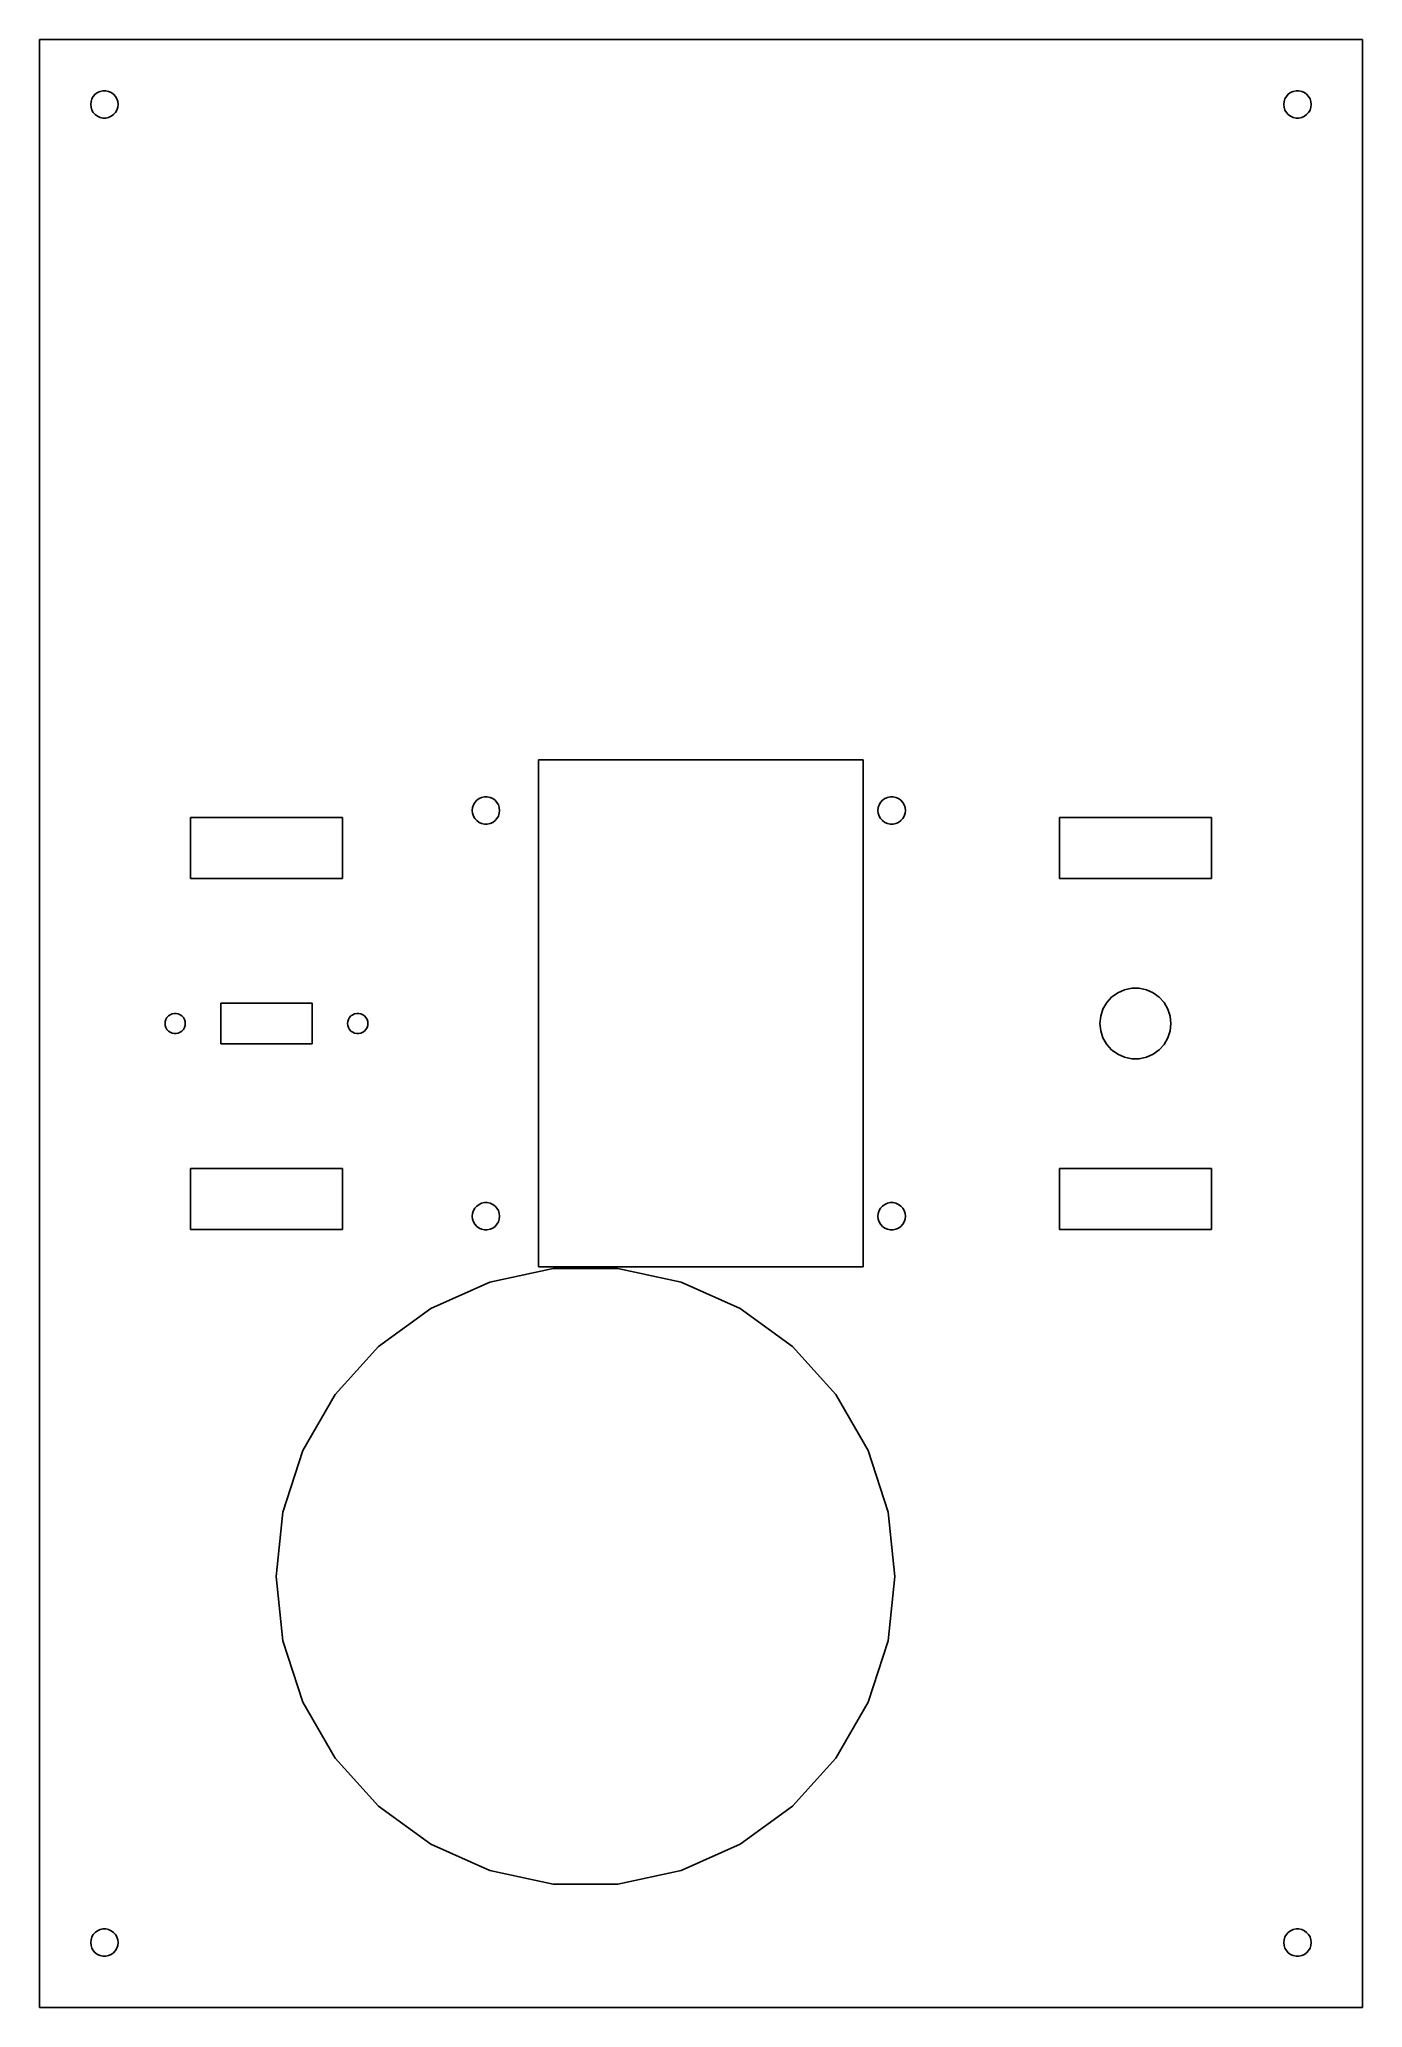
# Model space of a CAD drawing. Header units: metres. Extents: x -65 to 65, y -97 to 97.
import ezdxf

# ---------------------------------------------------------------- set-up
doc = ezdxf.new("R2010")
doc.units = ezdxf.units.M

msp = doc.modelspace()

# ---------------------------------------------------------------- linework, layer by layer
for p, q in [((65.19, 97.0173), (-65.21, 97.0173)), ((-65.21, 97.0173), (-65.21, -97.0173)), ((65.22, 97), (65.19, 97.0173)), ((65.22, -97), (65.22, 97)), ((-60.0333, 91.1491), (-59.8922, 91.3935)), ((-59.8922, 91.3935), (-59.7033, 91.6032)), ((-59.7033, 91.6032), (-59.475, 91.7691)), ((-59.475, 91.7691), (-59.2172, 91.8839)), ((-59.2172, 91.8839), (-58.9411, 91.9426)), ((-58.9411, 91.9426), (-58.6589, 91.9426)), ((-58.6589, 91.9426), (-58.3828, 91.8839)), ((-58.3828, 91.8839), (-58.125, 91.7691)), ((-58.125, 91.7691), (-57.8967, 91.6032)), ((-57.8967, 91.6032), (-57.7078, 91.3935)), ((-57.7078, 91.3935), (-57.5667, 91.1491)), ((57.5667, 91.1491), (57.7078, 91.3935)), ((57.7078, 91.3935), (57.8967, 91.6032)), ((57.8967, 91.6032), (58.125, 91.7691)), ((58.125, 91.7691), (58.3828, 91.8839)), ((58.3828, 91.8839), (58.6589, 91.9426)), ((58.6589, 91.9426), (58.9411, 91.9426)), ((58.9411, 91.9426), (59.2172, 91.8839)), ((59.2172, 91.8839), (59.475, 91.7691)), ((59.475, 91.7691), (59.7033, 91.6032)), ((59.7033, 91.6032), (59.8922, 91.3935)), ((59.8922, 91.3935), (60.0333, 91.1491)), ((-60.15, 90.6), (-60.1205, 90.8807)), ((-60.1205, 90.3193), (-60.15, 90.6)), ((-60.1205, 90.8807), (-60.0333, 91.1491)), ((-60.0333, 90.0509), (-60.1205, 90.3193)), ((-59.8922, 89.8065), (-60.0333, 90.0509)), ((-59.7033, 89.5968), (-59.8922, 89.8065)), ((-59.475, 89.4309), (-59.7033, 89.5968)), ((-59.2172, 89.3161), (-59.475, 89.4309)), ((-58.9411, 89.2574), (-59.2172, 89.3161)), ((-58.6589, 89.2574), (-58.9411, 89.2574)), ((-58.3828, 89.3161), (-58.6589, 89.2574)), ((-58.125, 89.4309), (-58.3828, 89.3161)), ((-57.8967, 89.5968), (-58.125, 89.4309)), ((-57.7078, 89.8065), (-57.8967, 89.5968)), ((-57.5667, 90.0509), (-57.7078, 89.8065)), ((-57.5667, 91.1491), (-57.4795, 90.8807)), ((-57.4795, 90.3193), (-57.5667, 90.0509)), ((-57.4795, 90.8807), (-57.45, 90.6)), ((-57.45, 90.6), (-57.4795, 90.3193)), ((57.45, 90.6), (57.4795, 90.8807)), ((57.4795, 90.3193), (57.45, 90.6)), ((57.4795, 90.8807), (57.5667, 91.1491)), ((57.5667, 90.0509), (57.4795, 90.3193)), ((57.7078, 89.8065), (57.5667, 90.0509)), ((57.8967, 89.5968), (57.7078, 89.8065)), ((58.125, 89.4309), (57.8967, 89.5968)), ((58.3828, 89.3161), (58.125, 89.4309)), ((58.6589, 89.2574), (58.3828, 89.3161)), ((58.9411, 89.2574), (58.6589, 89.2574)), ((59.2172, 89.3161), (58.9411, 89.2574)), ((59.475, 89.4309), (59.2172, 89.3161)), ((59.7033, 89.5968), (59.475, 89.4309)), ((59.8922, 89.8065), (59.7033, 89.5968)), ((60.0333, 90.0509), (59.8922, 89.8065)), ((60.0333, 91.1491), (60.1205, 90.8807)), ((60.1205, 90.3193), (60.0333, 90.0509)), ((60.1205, 90.8807), (60.15, 90.6)), ((60.15, 90.6), (60.1205, 90.3193)), ((-16, -24), (-16, 26)), ((-16, 26), (16, 26)), ((16, 26), (16, -24)), ((-22.5205, 21.2807), (-22.4333, 21.5491)), ((-22.4333, 21.5491), (-22.2922, 21.7935)), ((-22.2922, 21.7935), (-22.1033, 22.0032)), ((-22.1033, 22.0032), (-21.875, 22.1691)), ((-21.875, 22.1691), (-21.6172, 22.2839)), ((-21.6172, 22.2839), (-21.3411, 22.3426)), ((-21.3411, 22.3426), (-21.0589, 22.3426)), ((-21.0589, 22.3426), (-20.7828, 22.2839)), ((-20.7828, 22.2839), (-20.525, 22.1691)), ((-20.525, 22.1691), (-20.2967, 22.0032)), ((-20.2967, 22.0032), (-20.1078, 21.7935)), ((-20.1078, 21.7935), (-19.9667, 21.5491)), ((-19.9667, 21.5491), (-19.8795, 21.2807)), ((17.4795, 21.2807), (17.5667, 21.5491)), ((17.5667, 21.5491), (17.7078, 21.7935)), ((17.7078, 21.7935), (17.8967, 22.0032)), ((17.8967, 22.0032), (18.125, 22.1691)), ((18.125, 22.1691), (18.3828, 22.2839)), ((18.3828, 22.2839), (18.6589, 22.3426)), ((18.6589, 22.3426), (18.9411, 22.3426)), ((18.9411, 22.3426), (19.2172, 22.2839)), ((19.2172, 22.2839), (19.475, 22.1691)), ((19.475, 22.1691), (19.7033, 22.0032)), ((19.7033, 22.0032), (19.8922, 21.7935)), ((19.8922, 21.7935), (20.0333, 21.5491)), ((20.0333, 21.5491), (20.1205, 21.2807)), ((-50.325, 14.3), (-50.325, 20.3)), ((-50.325, 20.3), (-35.325, 20.3)), ((-35.325, 20.3), (-35.325, 14.3)), ((-22.55, 21), (-22.5205, 21.2807)), ((-22.5205, 20.7193), (-22.55, 21)), ((-22.4333, 20.4509), (-22.5205, 20.7193)), ((-22.2922, 20.2065), (-22.4333, 20.4509)), ((-22.1033, 19.9968), (-22.2922, 20.2065)), ((-21.875, 19.8309), (-22.1033, 19.9968)), ((-21.6172, 19.7161), (-21.875, 19.8309)), ((-21.3411, 19.6574), (-21.6172, 19.7161)), ((-21.0589, 19.6574), (-21.3411, 19.6574)), ((-20.7828, 19.7161), (-21.0589, 19.6574)), ((-20.525, 19.8309), (-20.7828, 19.7161)), ((-20.2967, 19.9968), (-20.525, 19.8309)), ((-20.1078, 20.2065), (-20.2967, 19.9968)), ((-19.9667, 20.4509), (-20.1078, 20.2065)), ((-19.8795, 20.7193), (-19.9667, 20.4509)), ((-19.8795, 21.2807), (-19.85, 21)), ((-19.85, 21), (-19.8795, 20.7193)), ((17.45, 21), (17.4795, 21.2807)), ((17.4795, 20.7193), (17.45, 21)), ((17.5667, 20.4509), (17.4795, 20.7193)), ((17.7078, 20.2065), (17.5667, 20.4509)), ((17.8967, 19.9968), (17.7078, 20.2065)), ((18.125, 19.8309), (17.8967, 19.9968)), ((18.3828, 19.7161), (18.125, 19.8309)), ((18.6589, 19.6574), (18.3828, 19.7161)), ((18.9411, 19.6574), (18.6589, 19.6574)), ((19.2172, 19.7161), (18.9411, 19.6574)), ((19.475, 19.8309), (19.2172, 19.7161)), ((19.7033, 19.9968), (19.475, 19.8309)), ((19.8922, 20.2065), (19.7033, 19.9968)), ((20.0333, 20.4509), (19.8922, 20.2065)), ((20.1205, 20.7193), (20.0333, 20.4509)), ((20.1205, 21.2807), (20.15, 21)), ((20.15, 21), (20.1205, 20.7193)), ((35.325, 14.3), (35.325, 20.3)), ((35.325, 20.3), (50.325, 20.3)), ((50.325, 20.3), (50.325, 14.3)), ((-35.325, 14.3), (-50.325, 14.3)), ((50.325, 14.3), (35.325, 14.3)), ((-47.325, -2), (-47.325, 2)), ((-47.325, 2), (-38.325, 2)), ((-38.325, 2), (-38.325, -2)), ((39.6276, 1.42358), (39.9934, 2.05725)), ((39.9934, 2.05725), (40.483, 2.60101)), ((40.483, 2.60101), (41.075, 3.03109)), ((41.075, 3.03109), (41.7434, 3.3287)), ((41.7434, 3.3287), (42.4592, 3.48083)), ((42.4592, 3.48083), (43.1908, 3.48083)), ((43.1908, 3.48083), (43.9066, 3.3287)), ((43.9066, 3.3287), (44.575, 3.03109)), ((44.575, 3.03109), (45.167, 2.60101)), ((45.167, 2.60101), (45.6566, 2.05725)), ((45.6566, 2.05725), (46.0224, 1.42358)), ((-52.825, 0), (-52.8031, 0.207911)), ((-52.8031, -0.207911), (-52.825, 0)), ((-52.8031, 0.207911), (-52.7385, 0.406736)), ((-52.7385, 0.406736), (-52.634, 0.587785)), ((-52.634, 0.587785), (-52.4941, 0.743144)), ((-52.4941, 0.743144), (-52.325, 0.866025)), ((-52.325, 0.866025), (-52.134, 0.951056)), ((-52.134, 0.951056), (-51.9295, 0.994521)), ((-51.9295, 0.994521), (-51.7205, 0.994521)), ((-51.7205, 0.994521), (-51.516, 0.951056)), ((-51.516, 0.951056), (-51.325, 0.866025)), ((-51.325, 0.866025), (-51.1559, 0.743144)), ((-51.1559, 0.743144), (-51.016, 0.587785)), ((-51.016, 0.587785), (-50.9115, 0.406736)), ((-50.9115, 0.406736), (-50.8469, 0.207911)), ((-50.8469, 0.207911), (-50.825, 0)), ((-50.825, 0), (-50.8469, -0.207911)), ((-34.825, 0), (-34.8031, 0.207911)), ((-34.8031, -0.207911), (-34.825, 0)), ((-34.8031, 0.207911), (-34.7385, 0.406736)), ((-34.7385, 0.406736), (-34.634, 0.587785)), ((-34.634, 0.587785), (-34.4941, 0.743144)), ((-34.4941, 0.743144), (-34.325, 0.866025)), ((-34.325, 0.866025), (-34.134, 0.951056)), ((-34.134, 0.951056), (-33.9295, 0.994521)), ((-33.9295, 0.994521), (-33.7205, 0.994521)), ((-33.7205, 0.994521), (-33.516, 0.951056)), ((-33.516, 0.951056), (-33.325, 0.866025)), ((-33.325, 0.866025), (-33.1559, 0.743144)), ((-33.1559, 0.743144), (-33.016, 0.587785)), ((-33.016, 0.587785), (-32.9115, 0.406736)), ((-32.9115, 0.406736), (-32.8469, 0.207911)), ((-32.8469, 0.207911), (-32.825, 0)), ((-32.825, 0), (-32.8469, -0.207911)), ((39.325, 0), (39.4015, 0.727691)), ((39.4015, -0.727691), (39.325, 0)), ((39.4015, 0.727691), (39.6276, 1.42358)), ((46.0224, 1.42358), (46.2485, 0.727691)), ((46.2485, 0.727691), (46.325, 0)), ((46.325, 0), (46.2485, -0.727691)), ((-52.7385, -0.406736), (-52.8031, -0.207911)), ((-52.634, -0.587785), (-52.7385, -0.406736)), ((-52.4941, -0.743144), (-52.634, -0.587785)), ((-52.325, -0.866025), (-52.4941, -0.743144)), ((-52.134, -0.951056), (-52.325, -0.866025)), ((-51.9295, -0.994521), (-52.134, -0.951056)), ((-51.7205, -0.994521), (-51.9295, -0.994521)), ((-51.516, -0.951056), (-51.7205, -0.994521)), ((-51.325, -0.866025), (-51.516, -0.951056)), ((-51.1559, -0.743144), (-51.325, -0.866025)), ((-51.016, -0.587785), (-51.1559, -0.743144)), ((-50.9115, -0.406736), (-51.016, -0.587785)), ((-50.8469, -0.207911), (-50.9115, -0.406736)), ((-34.7385, -0.406736), (-34.8031, -0.207911)), ((-34.634, -0.587785), (-34.7385, -0.406736)), ((-34.4941, -0.743144), (-34.634, -0.587785)), ((-34.325, -0.866025), (-34.4941, -0.743144)), ((-34.134, -0.951056), (-34.325, -0.866025)), ((-33.9295, -0.994521), (-34.134, -0.951056)), ((-33.7205, -0.994521), (-33.9295, -0.994521)), ((-33.516, -0.951056), (-33.7205, -0.994521)), ((-33.325, -0.866025), (-33.516, -0.951056)), ((-33.1559, -0.743144), (-33.325, -0.866025)), ((-33.016, -0.587785), (-33.1559, -0.743144)), ((-32.9115, -0.406736), (-33.016, -0.587785)), ((-32.8469, -0.207911), (-32.9115, -0.406736)), ((39.6276, -1.42358), (39.4015, -0.727691)), ((39.9934, -2.05725), (39.6276, -1.42358)), ((46.0224, -1.42358), (45.6566, -2.05725)), ((46.2485, -0.727691), (46.0224, -1.42358)), ((-38.325, -2), (-47.325, -2)), ((40.483, -2.60101), (39.9934, -2.05725)), ((41.075, -3.03109), (40.483, -2.60101)), ((41.7434, -3.3287), (41.075, -3.03109)), ((42.4592, -3.48083), (41.7434, -3.3287)), ((43.1908, -3.48083), (42.4592, -3.48083)), ((43.9066, -3.3287), (43.1908, -3.48083)), ((44.575, -3.03109), (43.9066, -3.3287)), ((45.167, -2.60101), (44.575, -3.03109)), ((45.6566, -2.05725), (45.167, -2.60101)), ((-50.325, -20.3), (-50.325, -14.3)), ((-50.325, -14.3), (-35.325, -14.3)), ((-35.325, -14.3), (-35.325, -20.3)), ((35.325, -20.3), (35.325, -14.3)), ((35.325, -14.3), (50.325, -14.3)), ((50.325, -14.3), (50.325, -20.3)), ((-22.55, -19), (-22.5205, -18.7193)), ((-22.5205, -19.2807), (-22.55, -19)), ((-22.5205, -18.7193), (-22.4333, -18.4509)), ((-22.4333, -19.5491), (-22.5205, -19.2807)), ((-22.4333, -18.4509), (-22.2922, -18.2065)), ((-22.2922, -18.2065), (-22.1033, -17.9968)), ((-22.1033, -17.9968), (-21.875, -17.8309)), ((-21.875, -17.8309), (-21.6172, -17.7161)), ((-21.6172, -17.7161), (-21.3411, -17.6574)), ((-21.3411, -17.6574), (-21.0589, -17.6574)), ((-21.0589, -17.6574), (-20.7828, -17.7161)), ((-20.7828, -17.7161), (-20.525, -17.8309)), ((-20.525, -17.8309), (-20.2967, -17.9968)), ((-20.2967, -17.9968), (-20.1078, -18.2065)), ((-20.1078, -18.2065), (-19.9667, -18.4509)), ((-19.9667, -18.4509), (-19.8795, -18.7193)), ((-19.8795, -19.2807), (-19.9667, -19.5491)), ((-19.8795, -18.7193), (-19.85, -19)), ((-19.85, -19), (-19.8795, -19.2807)), ((17.45, -19), (17.4795, -18.7193)), ((17.4795, -19.2807), (17.45, -19)), ((17.4795, -18.7193), (17.5667, -18.4509)), ((17.5667, -19.5491), (17.4795, -19.2807)), ((17.5667, -18.4509), (17.7078, -18.2065)), ((17.7078, -18.2065), (17.8967, -17.9968)), ((17.8967, -17.9968), (18.125, -17.8309)), ((18.125, -17.8309), (18.3828, -17.7161)), ((18.3828, -17.7161), (18.6589, -17.6574)), ((18.6589, -17.6574), (18.9411, -17.6574)), ((18.9411, -17.6574), (19.2172, -17.7161)), ((19.2172, -17.7161), (19.475, -17.8309)), ((19.475, -17.8309), (19.7033, -17.9968)), ((19.7033, -17.9968), (19.8922, -18.2065)), ((19.8922, -18.2065), (20.0333, -18.4509)), ((20.0333, -18.4509), (20.1205, -18.7193)), ((20.1205, -19.2807), (20.0333, -19.5491)), ((20.1205, -18.7193), (20.15, -19)), ((20.15, -19), (20.1205, -19.2807)), ((-35.325, -20.3), (-50.325, -20.3)), ((-22.2922, -19.7935), (-22.4333, -19.5491)), ((-22.1033, -20.0032), (-22.2922, -19.7935)), ((-21.875, -20.1691), (-22.1033, -20.0032)), ((-21.6172, -20.2839), (-21.875, -20.1691)), ((-21.3411, -20.3426), (-21.6172, -20.2839)), ((-21.0589, -20.3426), (-21.3411, -20.3426)), ((-20.7828, -20.2839), (-21.0589, -20.3426)), ((-20.525, -20.1691), (-20.7828, -20.2839)), ((-20.2967, -20.0032), (-20.525, -20.1691)), ((-20.1078, -19.7935), (-20.2967, -20.0032)), ((-19.9667, -19.5491), (-20.1078, -19.7935)), ((17.7078, -19.7935), (17.5667, -19.5491)), ((17.8967, -20.0032), (17.7078, -19.7935)), ((18.125, -20.1691), (17.8967, -20.0032)), ((18.3828, -20.2839), (18.125, -20.1691)), ((18.6589, -20.3426), (18.3828, -20.2839)), ((18.9411, -20.3426), (18.6589, -20.3426)), ((19.2172, -20.2839), (18.9411, -20.3426)), ((19.475, -20.1691), (19.2172, -20.2839)), ((19.7033, -20.0032), (19.475, -20.1691)), ((19.8922, -19.7935), (19.7033, -20.0032)), ((20.0333, -19.5491), (19.8922, -19.7935)), ((50.325, -20.3), (35.325, -20.3)), ((-20.8, -25.4928), (-14.5631, -24.1671)), ((16, -24), (-16, -24)), ((-14.5631, -24.1671), (-8.18688, -24.1671)), ((-8.18688, -24.1671), (-1.94998, -25.4928)), ((-26.625, -28.0862), (-20.8, -25.4928)), ((-1.94998, -25.4928), (3.875, -28.0862)), ((-31.7835, -31.8341), (-26.625, -28.0862)), ((3.875, -28.0862), (9.03348, -31.8341)), ((-36.05, -36.5725), (-31.7835, -31.8341)), ((9.03348, -31.8341), (13.3, -36.5725)), ((-39.2381, -42.0945), (-36.05, -36.5725)), ((13.3, -36.5725), (16.4881, -42.0945)), ((-41.2085, -48.1587), (-39.2381, -42.0945)), ((16.4881, -42.0945), (18.4585, -48.1587)), ((-41.875, -54.5), (-41.2085, -48.1587)), ((18.4585, -48.1587), (19.125, -54.5)), ((-41.2085, -60.8413), (-41.875, -54.5)), ((19.125, -54.5), (18.4585, -60.8413)), ((-39.2381, -66.9055), (-41.2085, -60.8413)), ((18.4585, -60.8413), (16.4881, -66.9055)), ((-36.05, -72.4275), (-39.2381, -66.9055)), ((16.4881, -66.9055), (13.3, -72.4275)), ((-31.7835, -77.1659), (-36.05, -72.4275)), ((13.3, -72.4275), (9.03348, -77.1659)), ((-26.625, -80.9138), (-31.7835, -77.1659)), ((9.03348, -77.1659), (3.875, -80.9138)), ((-20.8, -83.5072), (-26.625, -80.9138)), ((3.875, -80.9138), (-1.94998, -83.5072)), ((-14.5631, -84.8329), (-20.8, -83.5072)), ((-8.18688, -84.8329), (-14.5631, -84.8329)), ((-1.94998, -83.5072), (-8.18688, -84.8329)), ((-60.15, -90.6), (-60.1205, -90.3193)), ((-60.1205, -90.8807), (-60.15, -90.6)), ((-60.1205, -90.3193), (-60.0333, -90.0509)), ((-60.0333, -91.1491), (-60.1205, -90.8807)), ((-60.0333, -90.0509), (-59.8922, -89.8065)), ((-59.8922, -91.3935), (-60.0333, -91.1491)), ((-59.8922, -89.8065), (-59.7033, -89.5968)), ((-59.7033, -89.5968), (-59.475, -89.4309)), ((-59.475, -89.4309), (-59.2172, -89.3161)), ((-59.2172, -89.3161), (-58.9411, -89.2574)), ((-58.9411, -89.2574), (-58.6589, -89.2574)), ((-58.6589, -89.2574), (-58.3828, -89.3161)), ((-58.3828, -89.3161), (-58.125, -89.4309)), ((-58.125, -89.4309), (-57.8967, -89.5968)), ((-57.8967, -89.5968), (-57.7078, -89.8065)), ((-57.7078, -89.8065), (-57.5667, -90.0509)), ((-57.5667, -91.1491), (-57.7078, -91.3935)), ((-57.5667, -90.0509), (-57.4795, -90.3193)), ((-57.4795, -90.8807), (-57.5667, -91.1491)), ((-57.4795, -90.3193), (-57.45, -90.6)), ((-57.45, -90.6), (-57.4795, -90.8807)), ((57.45, -90.6), (57.4795, -90.3193)), ((57.4795, -90.8807), (57.45, -90.6)), ((57.4795, -90.3193), (57.5667, -90.0509)), ((57.5667, -91.1491), (57.4795, -90.8807)), ((57.5667, -90.0509), (57.7078, -89.8065)), ((57.7078, -91.3935), (57.5667, -91.1491)), ((57.7078, -89.8065), (57.8967, -89.5968)), ((57.8967, -89.5968), (58.125, -89.4309)), ((58.125, -89.4309), (58.3828, -89.3161)), ((58.3828, -89.3161), (58.6589, -89.2574)), ((58.6589, -89.2574), (58.9411, -89.2574)), ((58.9411, -89.2574), (59.2172, -89.3161)), ((59.2172, -89.3161), (59.475, -89.4309)), ((59.475, -89.4309), (59.7033, -89.5968)), ((59.7033, -89.5968), (59.8922, -89.8065)), ((59.8922, -89.8065), (60.0333, -90.0509)), ((60.0333, -91.1491), (59.8922, -91.3935)), ((60.0333, -90.0509), (60.1205, -90.3193)), ((60.1205, -90.8807), (60.0333, -91.1491)), ((60.1205, -90.3193), (60.15, -90.6)), ((60.15, -90.6), (60.1205, -90.8807)), ((-59.7033, -91.6032), (-59.8922, -91.3935)), ((-59.475, -91.7691), (-59.7033, -91.6032)), ((-59.2172, -91.8839), (-59.475, -91.7691)), ((-58.9411, -91.9426), (-59.2172, -91.8839)), ((-58.6589, -91.9426), (-58.9411, -91.9426)), ((-58.3828, -91.8839), (-58.6589, -91.9426)), ((-58.125, -91.7691), (-58.3828, -91.8839)), ((-57.8967, -91.6032), (-58.125, -91.7691)), ((-57.7078, -91.3935), (-57.8967, -91.6032)), ((57.8967, -91.6032), (57.7078, -91.3935)), ((58.125, -91.7691), (57.8967, -91.6032)), ((58.3828, -91.8839), (58.125, -91.7691)), ((58.6589, -91.9426), (58.3828, -91.8839)), ((58.9411, -91.9426), (58.6589, -91.9426)), ((59.2172, -91.8839), (58.9411, -91.9426)), ((59.475, -91.7691), (59.2172, -91.8839)), ((59.7033, -91.6032), (59.475, -91.7691)), ((59.8922, -91.3935), (59.7033, -91.6032)), ((-65.21, -97.0173), (65.19, -97.0173)), ((65.19, -97.0173), (65.22, -97))]:
    msp.add_line(p, q)

doc.saveas('drawing.dxf')
